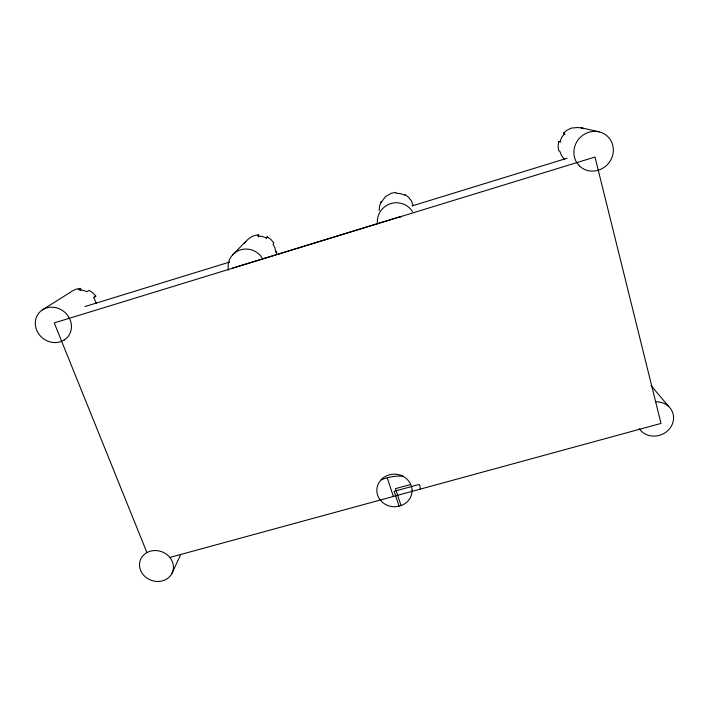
<?xml version="1.0" encoding="UTF-8"?>
<svg xmlns="http://www.w3.org/2000/svg" width="709" height="709" viewBox="0 0 709 709"><rect width="100%" height="100%" fill="white"/><g stroke="black" fill="none" stroke-linecap="round" stroke-linejoin="round"><path stroke-width="1.06" d="M276.439 254.522L276.661 251.243L275.81 252.386L274.941 248.008L272.965 243.958L273.834 242.859L270.9 239.447L267.196 236.868L266.283 237.923L262.029 236.363L257.562 235.937L258.537 234.892L258.679 236.93M379.164 210.502L379.59 205.991L381.167 201.728L381.043 202.552L385.545 196.553L391.439 193.194L395.932 192.423L395.914 193.185L400.479 193.61L404.759 195.214L404.715 194.443L408.411 197.084L411.273 200.603L413.241 205.583M560.828 141.906L558.754 141.428L558.089 146.143L558.648 150.795L559.809 151.265L561.555 155.572L564.364 159.215L563.176 158.683L564.639 159.764M171.897 573.51A17.184 15.235 19.6 0 0 154.881 550.547A17.184 15.235 19.6 0 0 142.624 573.971A17.184 15.235 19.6 0 0 171.897 573.51L180.689 554.562M266.292 238.667L267.196 236.868M244.605 243.196C247.742 238.587 252.803 235.104 258.537 234.892M232.552 254.939L245.828 241.379M565.002 134.577L563.495 133.088L567.262 130.039L571.631 128.045L577.605 127.531L582.293 127.966M80.791 290.362L80.56 288.395L78.389 289.777L82.758 290.203L86.968 291.718L89.077 290.318L92.808 292.808L95.83 296.123L93.765 297.558L96.415 303.585M94.226 297.16L95.83 296.123M42.389 309.895L72.575 290.876L76.35 289.095L80.56 288.395M381.061 479.887C387.947 477.068 395.498 475.571 402.942 476.226M84.983 306.563L229.689 262.046M412.035 205.947L567.111 158.231M232.561 268.099L400.55 216.564L400.727 217.158M410.688 484.486L395.507 488.643L401.019 505.526M170.178 557.354L661.01 423.433L594.993 157.035L54.247 322.923L146.816 552.302M599.114 131.847L580.963 127.664L583.551 128.657M563.495 133.088L564.701 133.434L561.776 137.351L559.915 141.835L558.754 141.428M651.039 385.554L668.684 406.496M387.22 477.715L393.371 496.46M399.043 506.191L394.169 491.293L419.134 484.469L419.958 485.851L420.224 489.13M377.507 223.627L377.321 222.511A19.046 18.957 -31.5 0 1 412.523 211.699M655.816 401.781A18.647 16.936 -21.5 0 1 671.015 426.685A18.647 16.936 -21.5 0 1 639.358 428.759M228.404 270.067A18.833 18.106 38 0 1 239.633 250.153A18.833 18.106 38 0 1 262.046 257.748M412.106 490.123L411.628 494.359A17.645 16.316 2.7 0 1 403.74 504.409L399.557 506.12L395.028 506.775A17.645 16.316 2.7 0 1 382.443 502.318L379.519 499.021A17.645 16.316 2.7 0 1 378.872 482.723L381.539 479.257A17.645 16.316 2.7 0 1 402.809 476.138C408.047 478.867 411.814 484.167 412.106 490.123M64.28 339.966L60.185 341.853A18.735 17.007 38.6 0 1 37.276 331.44A18.735 17.007 38.6 0 1 43.781 309.08A18.735 17.007 38.6 0 1 67.816 315.611L70.147 319.848A18.735 17.007 38.6 0 1 64.28 339.966M579.395 165.879L576.346 161.918A20.401 19.205 -48.6 0 1 592.219 131.519A20.401 19.205 -48.6 0 1 612.027 157.238A20.401 19.205 -48.6 0 1 579.395 165.879"/></g></svg>
